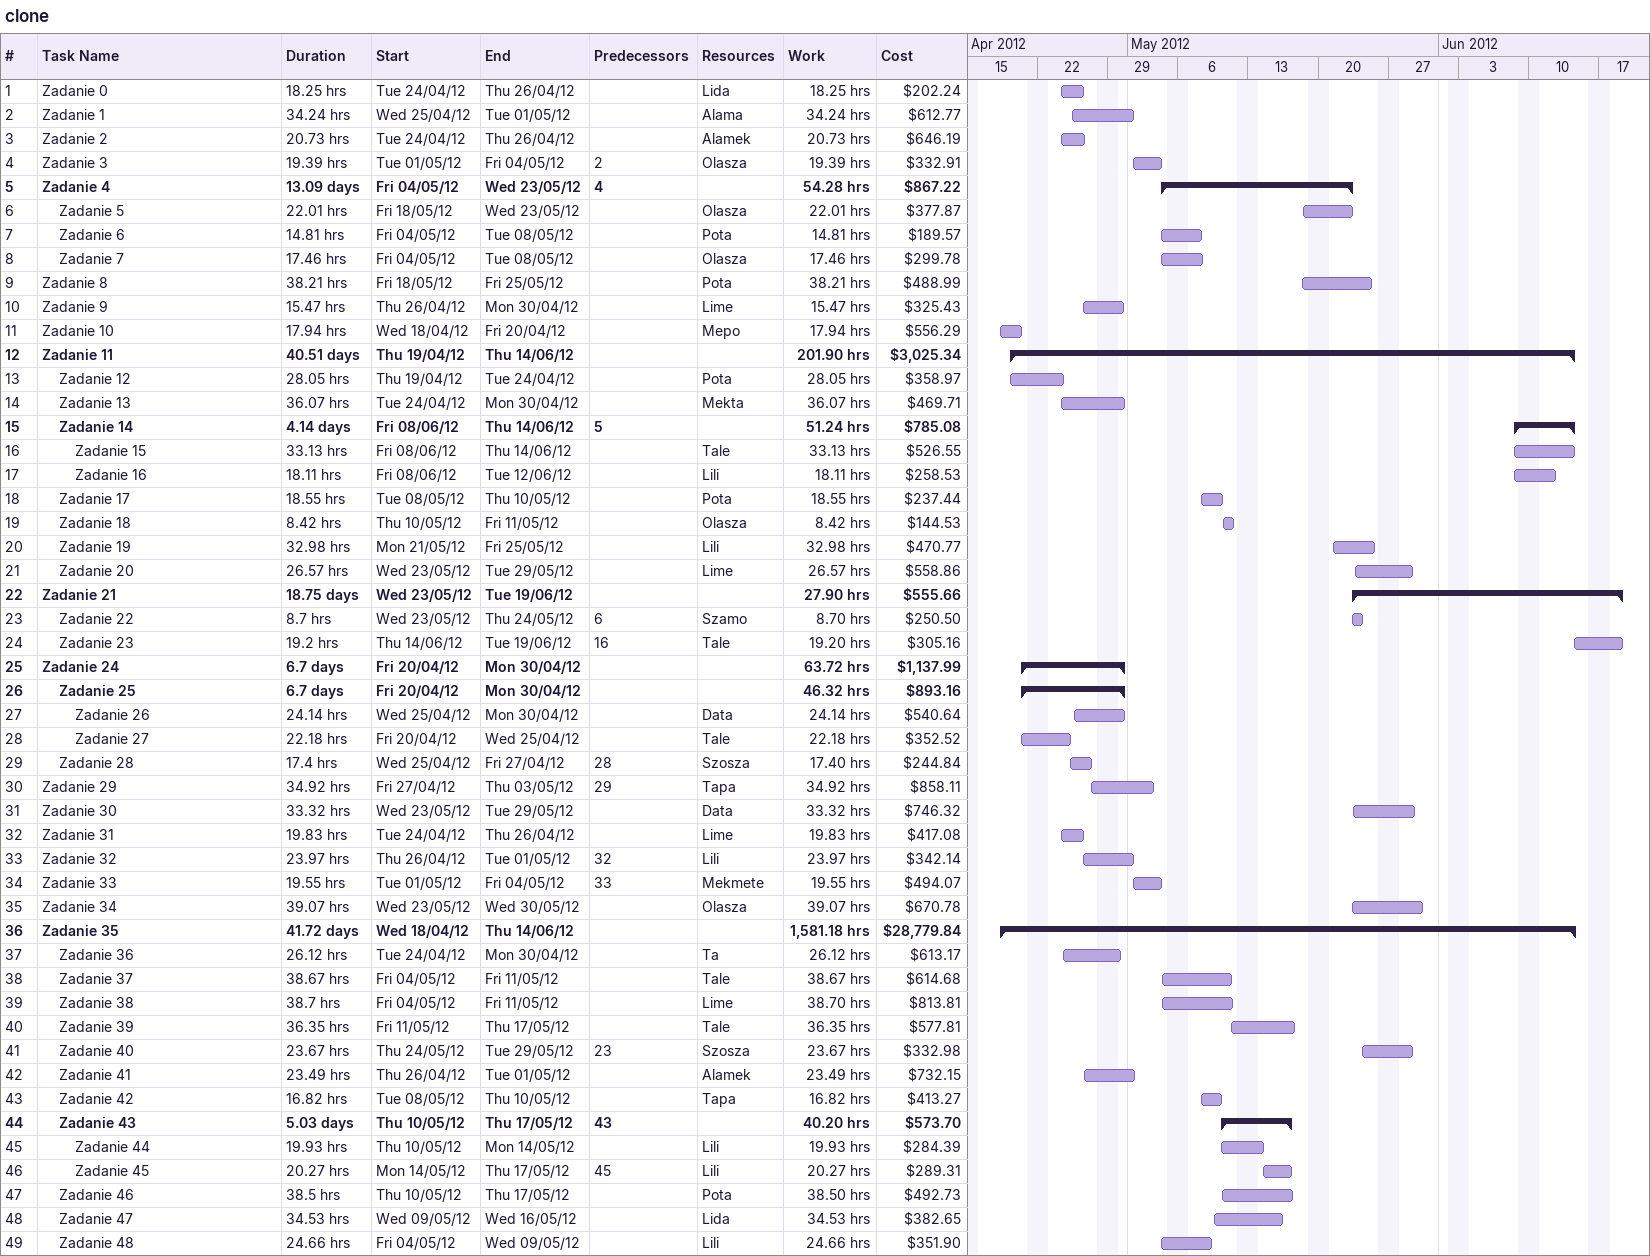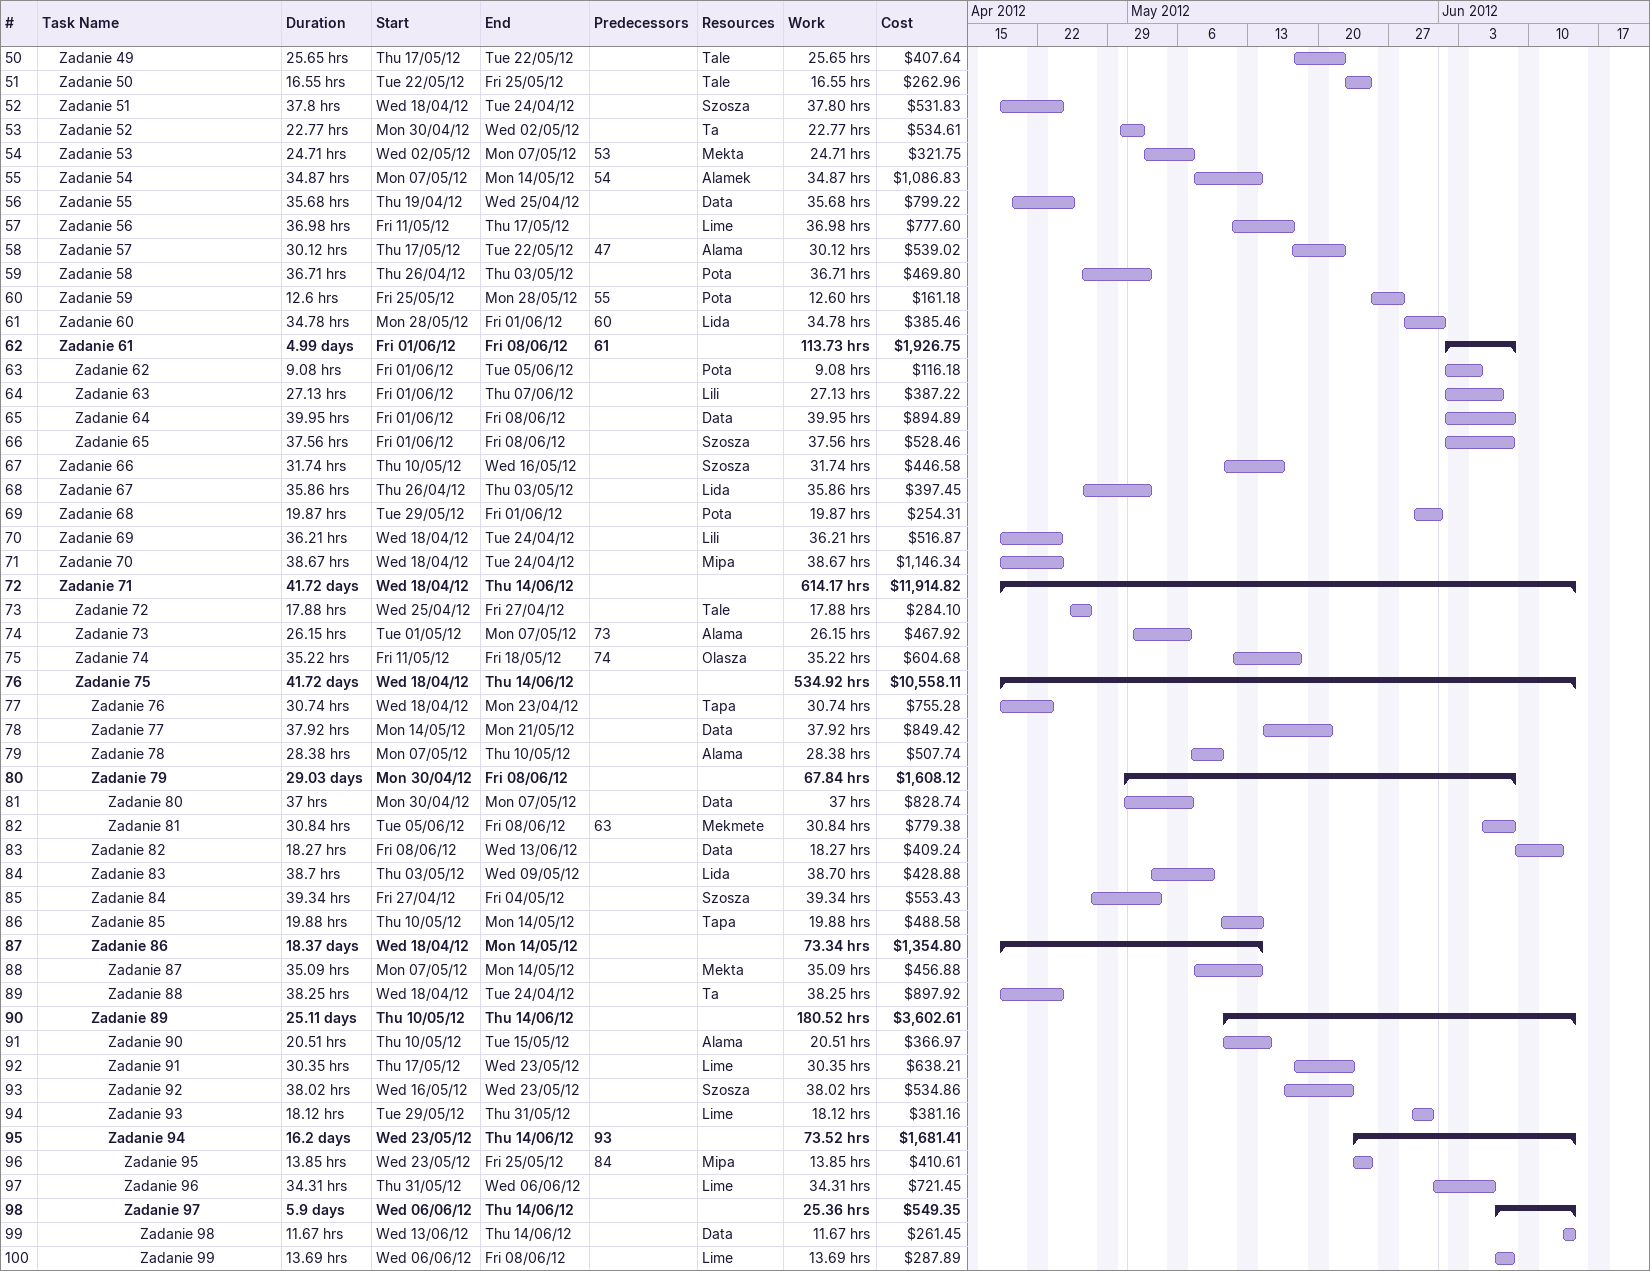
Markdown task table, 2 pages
clone

| ID | Level | Task | Duration | Start | Finish | Predecessors | Resources | Work (h) | Cost ($) |
|---|---|---|---|---|---|---|---|---|---|
| 1 | 1 | Zadanie 0 | 18.25h | 2012-04-24 | 2012-04-26 |  | Lida | 18.25 | 202.24 |
| 2 | 1 | Zadanie 1 | 34.24h | 2012-04-25 | 2012-05-01 |  | Alama | 34.24 | 612.77 |
| 3 | 1 | Zadanie 2 | 20.73h | 2012-04-24 | 2012-04-26 |  | Alamek | 20.73 | 646.19 |
| 4 | 1 | Zadanie 3 | 19.39h | 2012-05-01 | 2012-05-04 | 2 | Olasza | 19.39 | 332.91 |
| 5 | 1 | **Zadanie 4** | 13.09d | 2012-05-04 | 2012-05-23 | 4 |  | 54.28 | 867.22 |
| 6 | 2 | Zadanie 5 | 22.01h | 2012-05-18 | 2012-05-23 |  | Olasza | 22.01 | 377.87 |
| 7 | 2 | Zadanie 6 | 14.81h | 2012-05-04 | 2012-05-08 |  | Pota | 14.81 | 189.57 |
| 8 | 2 | Zadanie 7 | 17.46h | 2012-05-04 | 2012-05-08 |  | Olasza | 17.46 | 299.78 |
| 9 | 1 | Zadanie 8 | 38.21h | 2012-05-18 | 2012-05-25 |  | Pota | 38.21 | 488.99 |
| 10 | 1 | Zadanie 9 | 15.47h | 2012-04-26 | 2012-04-30 |  | Lime | 15.47 | 325.43 |
| 11 | 1 | Zadanie 10 | 17.94h | 2012-04-18 | 2012-04-20 |  | Mepo | 17.94 | 556.29 |
| 12 | 1 | **Zadanie 11** | 40.51d | 2012-04-19 | 2012-06-14 |  |  | 201.90 | 3025.34 |
| 13 | 2 | Zadanie 12 | 28.05h | 2012-04-19 | 2012-04-24 |  | Pota | 28.05 | 358.97 |
| 14 | 2 | Zadanie 13 | 36.07h | 2012-04-24 | 2012-04-30 |  | Mekta | 36.07 | 469.71 |
| 15 | 2 | **Zadanie 14** | 4.14d | 2012-06-08 | 2012-06-14 | 5 |  | 51.24 | 785.08 |
| 16 | 3 | Zadanie 15 | 33.13h | 2012-06-08 | 2012-06-14 |  | Tale | 33.13 | 526.55 |
| 17 | 3 | Zadanie 16 | 18.11h | 2012-06-08 | 2012-06-12 |  | Lili | 18.11 | 258.53 |
| 18 | 2 | Zadanie 17 | 18.55h | 2012-05-08 | 2012-05-10 |  | Pota | 18.55 | 237.44 |
| 19 | 2 | Zadanie 18 | 8.42h | 2012-05-10 | 2012-05-11 |  | Olasza | 8.42 | 144.53 |
| 20 | 2 | Zadanie 19 | 32.98h | 2012-05-21 | 2012-05-25 |  | Lili | 32.98 | 470.77 |
| 21 | 2 | Zadanie 20 | 26.57h | 2012-05-23 | 2012-05-29 |  | Lime | 26.57 | 558.86 |
| 22 | 1 | **Zadanie 21** | 18.75d | 2012-05-23 | 2012-06-19 |  |  | 27.90 | 555.66 |
| 23 | 2 | Zadanie 22 | 8.7h | 2012-05-23 | 2012-05-24 | 6 | Szamo | 8.70 | 250.50 |
| 24 | 2 | Zadanie 23 | 19.2h | 2012-06-14 | 2012-06-19 | 16 | Tale | 19.20 | 305.16 |
| 25 | 1 | **Zadanie 24** | 6.7d | 2012-04-20 | 2012-04-30 |  |  | 63.72 | 1137.99 |
| 26 | 2 | **Zadanie 25** | 6.7d | 2012-04-20 | 2012-04-30 |  |  | 46.32 | 893.16 |
| 27 | 3 | Zadanie 26 | 24.14h | 2012-04-25 | 2012-04-30 |  | Data | 24.14 | 540.64 |
| 28 | 3 | Zadanie 27 | 22.18h | 2012-04-20 | 2012-04-25 |  | Tale | 22.18 | 352.52 |
| 29 | 2 | Zadanie 28 | 17.4h | 2012-04-25 | 2012-04-27 | 28 | Szosza | 17.40 | 244.84 |
| 30 | 1 | Zadanie 29 | 34.92h | 2012-04-27 | 2012-05-03 | 29 | Tapa | 34.92 | 858.11 |
| 31 | 1 | Zadanie 30 | 33.32h | 2012-05-23 | 2012-05-29 |  | Data | 33.32 | 746.32 |
| 32 | 1 | Zadanie 31 | 19.83h | 2012-04-24 | 2012-04-26 |  | Lime | 19.83 | 417.08 |
| 33 | 1 | Zadanie 32 | 23.97h | 2012-04-26 | 2012-05-01 | 32 | Lili | 23.97 | 342.14 |
| 34 | 1 | Zadanie 33 | 19.55h | 2012-05-01 | 2012-05-04 | 33 | Mekmete | 19.55 | 494.07 |
| 35 | 1 | Zadanie 34 | 39.07h | 2012-05-23 | 2012-05-30 |  | Olasza | 39.07 | 670.78 |
| 36 | 1 | **Zadanie 35** | 41.72d | 2012-04-18 | 2012-06-14 |  |  | 1581.18 | 28779.84 |
| 37 | 2 | Zadanie 36 | 26.12h | 2012-04-24 | 2012-04-30 |  | Ta | 26.12 | 613.17 |
| 38 | 2 | Zadanie 37 | 38.67h | 2012-05-04 | 2012-05-11 |  | Tale | 38.67 | 614.68 |
| 39 | 2 | Zadanie 38 | 38.7h | 2012-05-04 | 2012-05-11 |  | Lime | 38.70 | 813.81 |
| 40 | 2 | Zadanie 39 | 36.35h | 2012-05-11 | 2012-05-17 |  | Tale | 36.35 | 577.81 |
| 41 | 2 | Zadanie 40 | 23.67h | 2012-05-24 | 2012-05-29 | 23 | Szosza | 23.67 | 332.98 |
| 42 | 2 | Zadanie 41 | 23.49h | 2012-04-26 | 2012-05-01 |  | Alamek | 23.49 | 732.15 |
| 43 | 2 | Zadanie 42 | 16.82h | 2012-05-08 | 2012-05-10 |  | Tapa | 16.82 | 413.27 |
| 44 | 2 | **Zadanie 43** | 5.03d | 2012-05-10 | 2012-05-17 | 43 |  | 40.20 | 573.70 |
| 45 | 3 | Zadanie 44 | 19.93h | 2012-05-10 | 2012-05-14 |  | Lili | 19.93 | 284.39 |
| 46 | 3 | Zadanie 45 | 20.27h | 2012-05-14 | 2012-05-17 | 45 | Lili | 20.27 | 289.31 |
| 47 | 2 | Zadanie 46 | 38.5h | 2012-05-10 | 2012-05-17 |  | Pota | 38.50 | 492.73 |
| 48 | 2 | Zadanie 47 | 34.53h | 2012-05-09 | 2012-05-16 |  | Lida | 34.53 | 382.65 |
| 49 | 2 | Zadanie 48 | 24.66h | 2012-05-04 | 2012-05-09 |  | Lili | 24.66 | 351.90 |
| 50 | 2 | Zadanie 49 | 25.65h | 2012-05-17 | 2012-05-22 |  | Tale | 25.65 | 407.64 |
| 51 | 2 | Zadanie 50 | 16.55h | 2012-05-22 | 2012-05-25 |  | Tale | 16.55 | 262.96 |
| 52 | 2 | Zadanie 51 | 37.8h | 2012-04-18 | 2012-04-24 |  | Szosza | 37.80 | 531.83 |
| 53 | 2 | Zadanie 52 | 22.77h | 2012-04-30 | 2012-05-02 |  | Ta | 22.77 | 534.61 |
| 54 | 2 | Zadanie 53 | 24.71h | 2012-05-02 | 2012-05-07 | 53 | Mekta | 24.71 | 321.75 |
| 55 | 2 | Zadanie 54 | 34.87h | 2012-05-07 | 2012-05-14 | 54 | Alamek | 34.87 | 1086.83 |
| 56 | 2 | Zadanie 55 | 35.68h | 2012-04-19 | 2012-04-25 |  | Data | 35.68 | 799.22 |
| 57 | 2 | Zadanie 56 | 36.98h | 2012-05-11 | 2012-05-17 |  | Lime | 36.98 | 777.60 |
| 58 | 2 | Zadanie 57 | 30.12h | 2012-05-17 | 2012-05-22 | 47 | Alama | 30.12 | 539.02 |
| 59 | 2 | Zadanie 58 | 36.71h | 2012-04-26 | 2012-05-03 |  | Pota | 36.71 | 469.80 |
| 60 | 2 | Zadanie 59 | 12.6h | 2012-05-25 | 2012-05-28 | 55 | Pota | 12.60 | 161.18 |
| 61 | 2 | Zadanie 60 | 34.78h | 2012-05-28 | 2012-06-01 | 60 | Lida | 34.78 | 385.46 |
| 62 | 2 | **Zadanie 61** | 4.99d | 2012-06-01 | 2012-06-08 | 61 |  | 113.73 | 1926.75 |
| 63 | 3 | Zadanie 62 | 9.08h | 2012-06-01 | 2012-06-05 |  | Pota | 9.08 | 116.18 |
| 64 | 3 | Zadanie 63 | 27.13h | 2012-06-01 | 2012-06-07 |  | Lili | 27.13 | 387.22 |
| 65 | 3 | Zadanie 64 | 39.95h | 2012-06-01 | 2012-06-08 |  | Data | 39.95 | 894.89 |
| 66 | 3 | Zadanie 65 | 37.56h | 2012-06-01 | 2012-06-08 |  | Szosza | 37.56 | 528.46 |
| 67 | 2 | Zadanie 66 | 31.74h | 2012-05-10 | 2012-05-16 |  | Szosza | 31.74 | 446.58 |
| 68 | 2 | Zadanie 67 | 35.86h | 2012-04-26 | 2012-05-03 |  | Lida | 35.86 | 397.45 |
| 69 | 2 | Zadanie 68 | 19.87h | 2012-05-29 | 2012-06-01 |  | Pota | 19.87 | 254.31 |
| 70 | 2 | Zadanie 69 | 36.21h | 2012-04-18 | 2012-04-24 |  | Lili | 36.21 | 516.87 |
| 71 | 2 | Zadanie 70 | 38.67h | 2012-04-18 | 2012-04-24 |  | Mipa | 38.67 | 1146.34 |
| 72 | 2 | **Zadanie 71** | 41.72d | 2012-04-18 | 2012-06-14 |  |  | 614.17 | 11914.82 |
| 73 | 3 | Zadanie 72 | 17.88h | 2012-04-25 | 2012-04-27 |  | Tale | 17.88 | 284.10 |
| 74 | 3 | Zadanie 73 | 26.15h | 2012-05-01 | 2012-05-07 | 73 | Alama | 26.15 | 467.92 |
| 75 | 3 | Zadanie 74 | 35.22h | 2012-05-11 | 2012-05-18 | 74 | Olasza | 35.22 | 604.68 |
| 76 | 3 | **Zadanie 75** | 41.72d | 2012-04-18 | 2012-06-14 |  |  | 534.92 | 10558.11 |
| 77 | 4 | Zadanie 76 | 30.74h | 2012-04-18 | 2012-04-23 |  | Tapa | 30.74 | 755.28 |
| 78 | 4 | Zadanie 77 | 37.92h | 2012-05-14 | 2012-05-21 |  | Data | 37.92 | 849.42 |
| 79 | 4 | Zadanie 78 | 28.38h | 2012-05-07 | 2012-05-10 |  | Alama | 28.38 | 507.74 |
| 80 | 4 | **Zadanie 79** | 29.03d | 2012-04-30 | 2012-06-08 |  |  | 67.84 | 1608.12 |
| 81 | 5 | Zadanie 80 | 37h | 2012-04-30 | 2012-05-07 |  | Data | 37 | 828.74 |
| 82 | 5 | Zadanie 81 | 30.84h | 2012-06-05 | 2012-06-08 | 63 | Mekmete | 30.84 | 779.38 |
| 83 | 4 | Zadanie 82 | 18.27h | 2012-06-08 | 2012-06-13 |  | Data | 18.27 | 409.24 |
| 84 | 4 | Zadanie 83 | 38.7h | 2012-05-03 | 2012-05-09 |  | Lida | 38.70 | 428.88 |
| 85 | 4 | Zadanie 84 | 39.34h | 2012-04-27 | 2012-05-04 |  | Szosza | 39.34 | 553.43 |
| 86 | 4 | Zadanie 85 | 19.88h | 2012-05-10 | 2012-05-14 |  | Tapa | 19.88 | 488.58 |
| 87 | 4 | **Zadanie 86** | 18.37d | 2012-04-18 | 2012-05-14 |  |  | 73.34 | 1354.80 |
| 88 | 5 | Zadanie 87 | 35.09h | 2012-05-07 | 2012-05-14 |  | Mekta | 35.09 | 456.88 |
| 89 | 5 | Zadanie 88 | 38.25h | 2012-04-18 | 2012-04-24 |  | Ta | 38.25 | 897.92 |
| 90 | 4 | **Zadanie 89** | 25.11d | 2012-05-10 | 2012-06-14 |  |  | 180.52 | 3602.61 |
| 91 | 5 | Zadanie 90 | 20.51h | 2012-05-10 | 2012-05-15 |  | Alama | 20.51 | 366.97 |
| 92 | 5 | Zadanie 91 | 30.35h | 2012-05-17 | 2012-05-23 |  | Lime | 30.35 | 638.21 |
| 93 | 5 | Zadanie 92 | 38.02h | 2012-05-16 | 2012-05-23 |  | Szosza | 38.02 | 534.86 |
| 94 | 5 | Zadanie 93 | 18.12h | 2012-05-29 | 2012-05-31 |  | Lime | 18.12 | 381.16 |
| 95 | 5 | **Zadanie 94** | 16.2d | 2012-05-23 | 2012-06-14 | 93 |  | 73.52 | 1681.41 |
| 96 | 6 | Zadanie 95 | 13.85h | 2012-05-23 | 2012-05-25 | 84 | Mipa | 13.85 | 410.61 |
| 97 | 6 | Zadanie 96 | 34.31h | 2012-05-31 | 2012-06-06 |  | Lime | 34.31 | 721.45 |
| 98 | 6 | **Zadanie 97** | 5.9d | 2012-06-06 | 2012-06-14 |  |  | 25.36 | 549.35 |
| 99 | 7 | Zadanie 98 | 11.67h | 2012-06-13 | 2012-06-14 |  | Data | 11.67 | 261.45 |
| 100 | 7 | Zadanie 99 | 13.69h | 2012-06-06 | 2012-06-08 |  | Lime | 13.69 | 287.89 |
